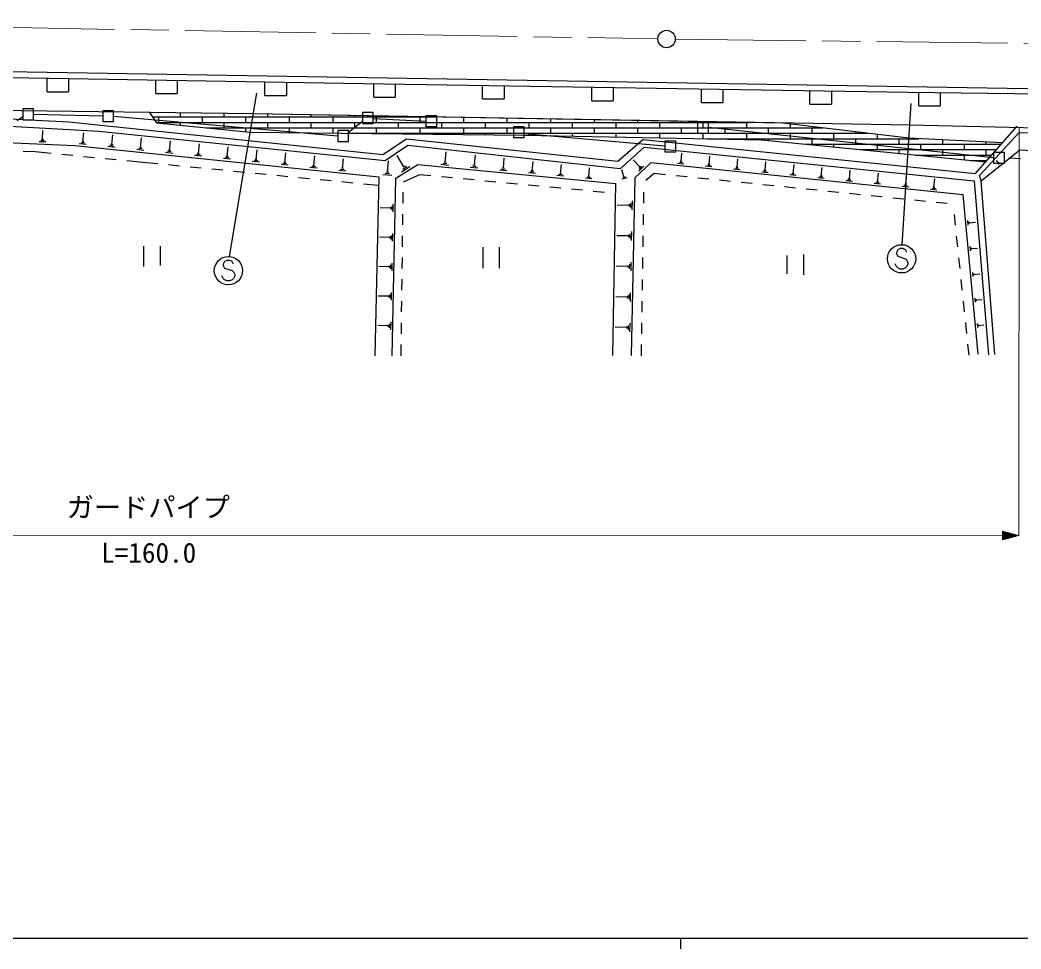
# Model space of a CAD drawing. Units: millimetres, scale not verified. Extents: x 40000 to 680000, y 20000 to 380000.
# Drawn here: x 207339 to 299274, y 204000 to 289354 of the extents above; entities that cross this region are included whole.
import ezdxf
from ezdxf.enums import TextEntityAlignment as Align

# ---------------------------------------------------------------- set-up
doc = ezdxf.new("R2010")
doc.units = ezdxf.units.MM
doc.header["$LTSCALE"] = 1000
doc.linetypes.add('CHAIN', pattern=[18.5, 12, -1.5, 3.5, -1.5])
for name, color, linetype, lineweight in [('M-BGD', 7, 'Continuous', 25), ('M-BMK', 2, 'CHAIN', 13), ('M-BMK-ROW', 30, 'Continuous', 25), ('M-BMK-SRVR', 3, 'Continuous', 25), ('M-STR-HTXT', 7, 'Continuous', 13), ('M-STR-STRC', 7, 'Continuous', 25), ('M-STR-STRD', 7, 'Continuous', 25), ('M-TTL-BAND', 7, 'Continuous', 25)]:
    doc.layers.add(name, color=color, linetype=linetype, lineweight=lineweight)
doc.styles.add('ＭＳ ゴシック', font='')
doc.styles.get('ＭＳ ゴシック').set_extended_font_data('MS Gothic')

msp = doc.modelspace()

# ---------------------------------------------------------------- linework, layer by layer
at = {"layer": 'M-BGD'}
for p, q in [((209818, 282769), (209818, 283987)), ((211794, 283954), (211794, 282769)), ((219806, 282591), (219806, 283818)), ((221783, 283784), (221783, 282591)), ((229829, 282417), (229829, 283647)), ((231806, 283614), (231806, 282417)), ((239830, 282273), (239830, 283478)), ((241807, 283446), (241807, 282273)), ((249827, 282102), (249827, 283316)), ((251803, 283284), (251803, 282102)), ((209818, 282769), (211794, 282769)), ((219806, 282591), (221783, 282591)), ((229829, 282417), (231806, 282417)), ((239830, 282273), (241807, 282273)), ((259857, 281926), (259857, 283154)), ((261833, 283122), (261833, 281926)), ((269929, 281779), (269929, 282991)), ((271905, 282959), (271905, 281779)), ((279889, 281620), (279889, 282829)), ((281866, 282797), (281866, 281620)), ((289883, 281460), (289883, 282671)), ((291860, 282646), (291860, 281460)), ((249827, 282102), (251803, 282102)), ((259857, 281926), (261833, 281926)), ((269929, 281779), (271905, 281779)), ((279889, 281620), (281866, 281620)), ((289883, 281460), (291860, 281460)), ((219516, 280446), (222091, 280446)), ((220091, 279946), (220091, 280446)), ((222091, 280446), (222091, 280827)), ((222091, 280446), (226091, 280446)), ((224091, 279946), (224091, 280446)), ((226091, 280446), (226091, 280776)), ((226091, 280446), (230091, 280446)), ((228091, 279946), (228091, 280446)), ((230091, 280446), (230091, 280718)), ((230091, 280446), (234091, 280446)), ((232091, 279946), (232091, 280446)), ((234091, 280446), (234091, 280648)), ((234091, 280446), (238091, 280446)), ((236091, 279946), (236091, 280446)), ((238091, 280446), (238091, 280578)), ((238091, 280446), (242091, 280446)), ((240091, 279946), (240091, 280446)), ((242091, 280446), (242091, 280509)), ((242091, 280446), (245666, 280446)), ((244091, 279946), (244091, 280446)), ((248091, 279946), (248091, 280404)), ((219853, 279946), (222091, 279946)), ((222091, 279946), (226091, 279946)), ((222091, 279688), (222091, 279946)), ((226091, 279946), (230091, 279946)), ((226091, 279446), (226091, 279946)), ((230091, 279946), (234091, 279946)), ((230091, 279446), (230091, 279946)), ((234091, 279946), (238091, 279946)), ((234091, 279446), (234091, 279946)), ((238091, 279946), (242091, 279946)), ((238091, 279446), (238091, 279946)), ((242091, 279946), (246091, 279946)), ((242091, 279446), (242091, 279946)), ((246091, 279946), (250091, 279946)), ((246091, 279446), (246091, 279946)), ((250091, 279946), (254091, 279946)), ((250091, 279446), (250091, 279946)), ((252091, 279946), (252091, 280334)), ((254091, 279946), (258091, 279946)), ((254091, 279446), (254091, 279946)), ((256091, 279946), (256091, 280264)), ((258091, 279946), (262091, 279946)), ((258091, 279446), (258091, 279946)), ((260091, 279946), (260091, 280194)), ((262091, 279946), (266091, 279946)), ((262091, 279446), (262091, 279946)), ((264091, 279946), (264091, 280124)), ((266091, 279946), (270091, 279946)), ((266091, 279446), (266091, 279946)), ((268091, 279946), (268091, 280054)), ((270091, 279946), (274091, 279946)), ((270091, 279446), (270091, 279946)), ((272091, 279946), (272091, 279984)), ((274091, 279946), (274254, 279946)), ((274091, 279446), (274091, 279946)), ((278091, 279446), (278091, 279807)), ((295053, 275212), (298923, 279607)), ((209405, 278368), (209441, 279201)), ((213114, 278166), (213200, 278997)), ((215767, 277906), (215858, 278789)), ((224471, 279446), (226091, 279446)), ((226091, 279446), (230091, 279446)), ((228091, 279078), (228091, 279446)), ((230091, 279446), (234091, 279446)), ((232091, 279001), (232091, 279446)), ((234091, 279446), (238091, 279446)), ((236091, 278961), (236091, 279446)), ((237535, 278946), (238091, 278946)), ((238091, 279446), (242091, 279446)), ((238091, 278946), (242091, 278946)), ((238091, 278940), (238091, 278946)), ((240091, 278946), (240091, 279446)), ((242091, 279446), (246091, 279446)), ((242091, 278946), (246091, 278946)), ((242091, 278900), (242091, 278946)), ((244091, 278946), (244091, 279446)), ((246091, 279446), (250091, 279446)), ((246091, 278946), (250091, 278946)), ((246091, 278859), (246091, 278946)), ((248091, 278946), (248091, 279446)), ((250091, 279446), (254091, 279446)), ((250091, 278946), (254091, 278946)), ((250091, 278819), (250091, 278946)), ((252091, 278946), (252091, 279446)), ((254091, 279446), (258091, 279446)), ((254091, 278946), (258091, 278946)), ((254091, 278774), (254091, 278946)), ((256091, 278946), (256091, 279446)), ((258091, 279446), (262091, 279446)), ((258091, 278946), (262091, 278946)), ((258091, 278694), (258091, 278946)), ((260091, 278946), (260091, 279446)), ((262091, 279446), (266091, 279446)), ((262091, 278946), (266091, 278946)), ((262091, 278613), (262091, 278946)), ((264091, 278946), (264091, 279446)), ((266091, 279446), (270091, 279446)), ((266091, 278946), (270091, 278946)), ((266091, 278533), (266091, 278946)), ((268091, 278946), (268091, 279446)), ((270091, 279446), (274091, 279446)), ((270091, 278946), (274091, 278946)), ((270091, 278453), (270091, 278946)), ((272091, 278946), (272091, 279446)), ((274091, 279446), (278091, 279446)), ((274091, 278946), (278091, 278946)), ((274091, 278446), (274091, 278946)), ((276091, 278946), (276091, 279446)), ((278091, 279446), (281083, 279446)), ((278091, 278946), (282091, 278946)), ((278091, 278446), (278091, 278946)), ((280091, 278946), (280091, 279446)), ((282091, 278946), (285221, 278946)), ((282091, 278446), (282091, 278946)), ((284091, 278946), (284091, 279082)), ((286091, 278446), (286091, 278841)), ((209709, 278146), (209084, 278173)), ((209557, 278257), (209245, 278271)), ((209483, 278365), (209327, 278371)), ((213405, 277926), (212781, 277991)), ((213259, 278046), (212948, 278078)), ((213192, 278158), (213036, 278174)), ((216076, 277651), (215413, 277719)), ((215921, 277778), (215590, 277812)), ((215850, 277897), (215685, 277914)), ((218418, 277632), (218509, 278514)), ((221069, 277359), (221160, 278240)), ((223718, 277085), (223809, 277966)), ((226368, 276812), (226458, 277692)), ((270424, 278446), (274091, 278446)), ((272091, 278413), (272091, 278446)), ((274091, 278446), (278091, 278446)), ((276091, 278280), (276091, 278446)), ((278091, 278446), (282091, 278446)), ((279473, 277946), (282091, 277946)), ((280091, 277946), (280091, 278446)), ((282091, 278446), (286091, 278446)), ((282091, 277946), (286091, 277946)), ((282091, 277687), (282091, 277946)), ((284091, 277946), (284091, 278446)), ((286091, 278446), (289905, 278446)), ((286091, 277946), (290091, 277946)), ((286091, 277446), (286091, 277946)), ((288091, 277946), (288091, 278446)), ((290091, 277946), (294091, 277946)), ((290091, 277446), (290091, 277946)), ((292091, 277946), (292091, 278337)), ((294091, 277946), (297460, 277946)), ((294091, 277446), (294091, 277946)), ((296091, 277946), (296091, 278139)), ((208740, 277228), (207640, 277281)), ((210193, 277087), (208740, 277228)), ((212183, 276893), (211188, 276990)), ((214174, 276700), (213178, 276797)), ((218726, 277378), (218065, 277446)), ((218572, 277505), (218242, 277539)), ((218501, 277624), (218336, 277641)), ((221376, 277104), (220715, 277173)), ((221223, 277232), (220892, 277266)), ((221151, 277350), (220986, 277367)), ((224026, 276831), (223366, 276899)), ((223872, 276958), (223542, 276992)), ((223801, 277077), (223636, 277094)), ((226450, 276804), (226285, 276821)), ((229016, 276539), (229107, 277418)), ((231664, 276266), (231755, 277144)), ((234312, 275992), (234402, 276870)), ((242603, 275878), (241973, 276915)), ((246382, 276276), (246474, 277240)), ((249071, 276012), (249159, 276943)), ((268052, 276342), (268131, 277114)), ((270623, 276078), (270703, 276853)), ((284527, 277446), (286091, 277446)), ((286091, 277446), (290091, 277446)), ((288091, 277093), (288091, 277446)), ((289581, 276946), (290091, 276946)), ((290091, 277446), (294091, 277446)), ((290091, 276946), (294091, 276946)), ((290091, 276896), (290091, 276946)), ((292091, 276946), (292091, 277446)), ((294091, 277446), (297020, 277446)), ((294091, 276946), (296580, 276946)), ((294091, 276500), (294091, 276946)), ((296091, 276946), (296091, 277446)), ((216164, 276506), (215169, 276603)), ((218612, 276268), (217160, 276409)), ((219984, 276133), (218612, 276268)), ((221975, 275938), (220979, 276035)), ((223965, 275742), (222970, 275840)), ((226675, 276558), (226015, 276626)), ((226521, 276685), (226191, 276719)), ((229323, 276285), (228664, 276353)), ((229170, 276412), (228840, 276446)), ((229099, 276530), (228934, 276547)), ((231971, 276012), (231312, 276080)), ((231818, 276139), (231488, 276173)), ((231747, 276257), (231582, 276274)), ((234618, 275739), (233960, 275807)), ((234465, 275866), (234136, 275900)), ((234394, 275984), (234229, 276001)), ((236958, 275719), (237049, 276596)), ((241099, 275358), (241187, 276430)), ((243149, 275855), (242372, 275382)), ((242876, 275866), (242487, 275630)), ((242700, 275937), (242506, 275819)), ((246721, 276000), (245997, 276069)), ((246551, 276138), (246190, 276173)), ((246473, 276267), (246292, 276285)), ((249398, 275746), (248699, 275812)), ((249234, 275879), (248885, 275912)), ((249158, 276004), (248983, 276020)), ((251735, 275751), (251820, 276649)), ((254374, 275492), (254457, 276357)), ((256990, 275235), (257069, 276068)), ((264256, 275853), (263666, 276495)), ((264644, 275914), (264163, 275471)), ((264316, 275909), (264196, 275798)), ((264450, 275884), (264210, 275662)), ((268321, 276119), (267742, 276179)), ((268186, 276230), (267897, 276260)), ((268124, 276334), (267979, 276349)), ((270893, 275854), (270312, 275914)), ((270758, 275966), (270467, 275996)), ((270695, 276070), (270550, 276085)), ((273269, 275806), (273123, 275821)), ((273196, 275814), (273276, 276592)), ((275772, 275549), (275852, 276331)), ((278350, 275285), (278431, 276069)), ((280930, 275020), (281012, 275807)), ((294635, 276446), (296140, 276446)), ((296091, 276391), (296091, 276446)), ((297267, 276149), (297020, 276456)), ((297359, 276223), (297175, 276075)), ((299242, 276606), (298173, 276651)), ((225955, 275546), (224960, 275644)), ((227946, 275351), (226951, 275449)), ((229936, 275155), (228941, 275253)), ((231927, 274960), (230931, 275057)), ((237265, 275466), (236607, 275534)), ((237112, 275593), (236783, 275627)), ((237041, 275711), (236876, 275728)), ((241479, 275057), (240676, 275123)), ((241289, 275207), (240888, 275240)), ((241200, 275350), (240999, 275366)), ((244029, 275137), (242539, 274452)), ((245056, 275039), (244029, 275137)), ((247047, 274848), (246052, 274943)), ((252050, 275494), (251377, 275558)), ((251893, 275622), (251556, 275654)), ((251819, 275743), (251651, 275759)), ((254679, 275244), (254029, 275306)), ((254527, 275368), (254202, 275399)), ((254456, 275484), (254293, 275499)), ((257283, 274997), (256657, 275056)), ((257136, 275116), (256824, 275146)), ((257068, 275227), (256912, 275242)), ((259722, 274866), (259421, 274895)), ((259656, 274973), (259506, 274988)), ((259581, 274981), (259657, 275782)), ((262810, 274951), (262627, 275575)), ((262950, 274907), (262715, 274838)), ((262868, 274968), (262751, 274934)), ((265594, 275245), (264813, 274608)), ((266615, 275140), (265594, 275245)), ((268605, 274936), (267610, 275038)), ((273468, 275589), (272884, 275649)), ((273332, 275701), (273040, 275731)), ((276045, 275324), (275459, 275384)), ((275908, 275436), (275615, 275467)), ((275845, 275542), (275699, 275557)), ((278624, 275058), (278036, 275119)), ((278487, 275171), (278193, 275202)), ((278424, 275277), (278276, 275292)), ((281068, 274906), (280773, 274936)), ((281004, 275012), (280857, 275027)), ((283513, 274754), (283595, 275545)), ((286098, 274489), (286180, 275283)), ((288686, 274223), (288768, 275021)), ((233917, 274764), (232922, 274862)), ((235907, 274568), (234912, 274666)), ((237898, 274373), (236903, 274471)), ((240265, 274140), (238893, 274275)), ((249038, 274658), (248043, 274753)), ((251029, 274467), (250034, 274562)), ((253020, 274277), (252025, 274372)), ((255011, 274086), (254015, 274182)), ((257002, 273896), (256006, 273991)), ((259863, 274752), (259262, 274809)), ((263089, 274863), (262621, 274726)), ((270594, 274732), (269599, 274834)), ((272584, 274527), (271589, 274630)), ((274573, 274323), (273579, 274425)), ((276563, 274119), (275568, 274221)), ((278552, 273915), (277558, 274017)), ((281206, 274792), (280615, 274853)), ((283789, 274526), (283196, 274587)), ((283651, 274640), (283355, 274671)), ((283587, 274747), (283439, 274762)), ((286376, 274260), (285780, 274321)), ((286237, 274374), (285939, 274405)), ((286173, 274481), (286024, 274497)), ((288964, 273993), (288366, 274055)), ((288825, 274108), (288526, 274139)), ((288761, 274216), (288611, 274231)), ((291276, 273957), (291358, 274758)), ((242506, 273545), (242493, 272529)), ((258993, 273705), (257997, 273801)), ((261015, 273512), (259988, 273610)), ((264608, 273538), (264593, 272523)), ((280542, 273710), (279547, 273812)), ((282531, 273506), (281537, 273608)), ((284521, 273302), (283526, 273404)), ((286511, 273097), (285516, 273200)), ((291555, 273726), (290955, 273788)), ((291415, 273842), (291115, 273873)), ((291351, 273950), (291201, 273965)), ((241356, 272166), (241353, 271990)), ((241475, 272251), (241468, 271900)), ((241595, 272424), (241581, 271723)), ((263275, 272326), (262194, 272346)), ((263277, 272427), (263273, 272225)), ((263414, 272526), (263407, 272121)), ((263553, 272726), (263538, 271915)), ((288500, 272893), (287505, 272995)), ((290490, 272689), (289495, 272791)), ((292506, 272482), (291484, 272587)), ((241354, 272078), (240419, 272097)), ((242480, 271529), (242466, 270529)), ((264577, 271523), (264562, 270524)), ((293263, 270498), (293159, 271490)), ((294425, 270514), (294386, 270926)), ((294484, 270623), (294464, 270829)), ((294548, 270681), (294538, 270784)), ((294543, 270733), (295092, 270785)), ((241300, 269377), (240361, 269395)), ((241302, 269465), (241299, 269289)), ((241421, 269551), (241414, 269198)), ((241542, 269724), (241528, 269020)), ((242453, 269529), (242440, 268529)), ((263223, 269515), (262145, 269536)), ((263225, 269616), (263221, 269414)), ((263362, 269715), (263354, 269311)), ((263500, 269914), (263485, 269106)), ((264546, 269524), (264531, 268524)), ((293470, 268509), (293366, 269504)), ((218678, 268577), (218678, 266714)), ((220202, 268577), (220202, 266799)), ((249835, 268492), (249835, 266545)), ((251359, 268492), (251359, 266545)), ((294650, 268138), (294613, 268532)), ((277775, 267730), (277775, 266037)), ((279299, 267815), (279299, 265952)), ((294706, 268242), (294688, 268439)), ((294767, 268298), (294758, 268396)), ((294763, 268347), (295288, 268397)), ((241246, 266673), (240304, 266692)), ((241248, 266761), (241244, 266585)), ((241367, 266847), (241360, 266494)), ((241489, 267022), (241475, 266315)), ((242426, 267529), (242413, 266529)), ((263171, 266708), (262097, 266728)), ((263173, 266808), (263169, 266607)), ((263309, 266906), (263301, 266504)), ((263447, 267105), (263432, 266300)), ((264516, 267524), (264500, 266524)), ((293677, 266520), (293573, 267514)), ((294873, 265780), (294838, 266156)), ((294927, 265880), (294909, 266068)), ((294985, 265933), (294976, 266027)), ((294981, 265980), (295482, 266027)), ((242400, 265529), (242386, 264529)), ((264485, 265524), (264469, 264524)), ((293884, 264530), (293780, 265525)), ((241192, 263966), (240246, 263985)), ((241194, 264055), (241190, 263878)), ((241314, 264142), (241307, 263787)), ((241435, 264317), (241421, 263607)), ((263119, 263902), (262048, 263923)), ((263120, 264003), (263117, 263802)), ((263256, 264101), (263249, 263699)), ((263394, 264299), (263379, 263496)), ((242373, 263529), (242359, 262529)), ((264454, 263524), (264439, 262525)), ((294091, 262541), (293987, 263536)), ((295095, 263439), (295061, 263798)), ((295146, 263535), (295129, 263714)), ((295201, 263585), (295193, 263675)), ((295197, 263630), (295675, 263675)), ((241137, 261257), (240188, 261276)), ((241139, 261346), (241136, 261168)), ((241260, 261433), (241253, 261077)), ((241382, 261609), (241368, 260897)), ((242346, 261530), (242333, 260530)), ((263066, 261100), (262000, 261120)), ((263068, 261200), (263065, 261000)), ((263204, 261297), (263196, 260897)), ((263341, 261495), (263326, 260695)), ((264423, 261525), (264408, 260525)), ((294298, 260552), (294195, 261547)), ((295314, 261117), (295282, 261457)), ((295363, 261207), (295347, 261377)), ((295416, 261255), (295408, 261340)), ((295412, 261298), (295866, 261341)), ((242319, 259530), (242306, 258513)), ((264392, 259525), (264377, 258510)), ((294505, 258565), (294402, 259557))]:
    msp.add_line(p, q, dxfattribs=at)
for points in [[(295053, 275212), (264534, 278360), (262252, 276342), (242847, 278408), (240662, 276966), (211820, 279973), (200296, 280538), (197206, 278908), (190754, 279551)], [(295618, 274566), (295458, 275054), (299107, 279009), (337404, 278018), (338678, 279111), (412352, 278331), (415772, 276095), (417481, 262894), (418132, 262785), (416164, 276358), (412570, 278726), (338352, 279608), (337324, 278562), (289057, 279687), (228767, 280742), (200307, 281105)], [(262467, 275672), (242955, 277831), (240872, 276401), (214570, 279123), (200381, 279894), (197603, 278340), (191169, 278925), (161976, 279630), (138177, 280121), (138006, 272399), (136956, 266763)], [(197972, 276493), (201177, 278311), (212361, 277833), (240280, 274954), (239929, 258505)], [(262467, 275672), (264655, 277668), (294981, 274591), (296290, 258606)], [(299167, 277421), (316482, 276552), (340080, 276738), (382931, 277213), (384869, 278004), (388098, 276352), (399825, 276351), (401035, 277249), (411706, 277286), (414597, 275405)], [(296887, 258629), (295618, 274566), (299167, 277421)], [(241521, 258496), (241843, 274827), (243886, 276069), (262029, 274345), (261754, 258516)], [(295346, 258656), (293962, 273277), (265284, 276231), (263794, 274860), (263485, 258544)]]:
    msp.add_lwpolyline(points, dxfattribs=at)
msp.add_lwpolyline([(297566, 278066), (288980, 278492), (277400, 279891), (228767, 280742), (219234, 280863), (219875, 279914), (228484, 279038), (253657, 278783), (275436, 278345), (296019, 276309)], close=True, dxfattribs=at)
at = {"layer": 'M-BMK'}
for p, q in [((167020, 289354), (265925, 287620)), ((267525, 287596), (367681, 286407))]:
    msp.add_line(p, q, dxfattribs=at)
at = {"layer": 'M-BMK-ROW'}
for p, q in [((207068, 280125), (207583, 280494)), ((208583, 281179), (207583, 281179)), ((207583, 281179), (207583, 280179)), ((208583, 280179), (208583, 281179)), ((208583, 280691), (214936, 280547)), ((215936, 281015), (214936, 281015)), ((214936, 281015), (214936, 280015)), ((215936, 280015), (215936, 281015)), ((215936, 280523), (236523, 278726)), ((239783, 280860), (238783, 280860)), ((238783, 280860), (238783, 279860)), ((239783, 279860), (239783, 280860)), ((245620, 280556), (244620, 280556)), ((244620, 280556), (244620, 279556)), ((245620, 279556), (245620, 280556)), ((207583, 280179), (208583, 280179)), ((214936, 280015), (215936, 280015)), ((237523, 279055), (238783, 280048)), ((238783, 279860), (239783, 279860)), ((239783, 280302), (244620, 280070)), ((244620, 279556), (245620, 279556)), ((253657, 279547), (252657, 279547)), ((252657, 279547), (252657, 278547)), ((253657, 278547), (253657, 279547)), ((270570, 279957), (269570, 279957)), ((269570, 279957), (269570, 278957)), ((270570, 278957), (270570, 279957)), ((270570, 279516), (296747, 276728)), ((237523, 279200), (236523, 279200)), ((236523, 279200), (236523, 278200)), ((237523, 278200), (237523, 279200)), ((253657, 278932), (266561, 277808)), ((269570, 278957), (270570, 278957)), ((236523, 278200), (237523, 278200)), ((252657, 278547), (253657, 278547)), ((267561, 278235), (266561, 278235)), ((266561, 278235), (266561, 277235)), ((267561, 277235), (267561, 278235)), ((266561, 277235), (267561, 277235)), ((297747, 277188), (296747, 277188)), ((296747, 277188), (296747, 276188)), ((297747, 276188), (297747, 277188)), ((296747, 276188), (297747, 276188))]:
    msp.add_line(p, q, dxfattribs=at)
at = {"layer": 'M-BMK-SRVR'}
msp.add_circle((266725, 287606), 800, dxfattribs=at)
at = {"layer": 'M-STR-HTXT'}
for p, q in [((299107, 279478), (299091, 241979)), ((141595, 242050), (297591, 241980)), ((297591, 242382), (297590, 241578)), ((299091, 241979), (297590, 241578)), ((299091, 241979), (297591, 242382)), ((297891, 242301), (297591, 242302)), ((297591, 242221), (298191, 242221)), ((298491, 242140), (297591, 242141)), ((297591, 242060), (298791, 242060)), ((299091, 241979), (297591, 241980)), ((297591, 241900), (298791, 241899)), ((298491, 241819), (297591, 241819)), ((297590, 241739), (298190, 241739)), ((297890, 241658), (297590, 241658))]:
    msp.add_line(p, q, dxfattribs=at)
at = {"layer": 'M-STR-STRC'}
for p, q in [((226585, 267619), (229081, 282628)), ((288347, 268711), (289185, 281674)), ((287951, 268239), (287833, 268003)), ((287833, 268003), (287833, 267884)), ((287833, 267884), (287951, 267648)), ((288187, 268357), (287951, 268239)), ((287951, 267648), (288660, 267412)), ((288424, 268357), (288187, 268357)), ((288660, 268239), (288424, 268357)), ((288778, 268003), (288660, 268239)), ((226124, 267151), (226006, 266915)), ((226006, 266915), (226006, 266796)), ((226006, 266796), (226124, 266560)), ((226361, 267269), (226124, 267151)), ((226597, 267269), (226361, 267269)), ((226833, 267151), (226597, 267269)), ((226951, 266915), (226833, 267151)), ((287833, 266703), (287715, 266939)), ((287951, 266584), (287833, 266703)), ((288660, 267412), (288778, 267294)), ((288778, 266703), (288660, 266584)), ((288778, 267294), (288896, 267057)), ((288896, 266939), (288778, 266703)), ((288896, 267057), (288896, 266939)), ((226006, 265615), (225888, 265851)), ((226124, 266560), (226833, 266324)), ((226833, 266324), (226951, 266206)), ((226951, 266206), (227070, 265969)), ((227070, 265851), (226951, 265615)), ((227070, 265969), (227070, 265851)), ((288187, 266466), (287951, 266584)), ((288424, 266466), (288187, 266466)), ((288660, 266584), (288424, 266466)), ((226124, 265496), (226006, 265615)), ((226361, 265378), (226124, 265496)), ((226597, 265378), (226361, 265378)), ((226833, 265496), (226597, 265378)), ((226951, 265615), (226833, 265496))]:
    msp.add_line(p, q, dxfattribs=at)
for centre in [(288305, 267412), (226479, 266324)]:
    msp.add_circle(centre, 1300, dxfattribs=at)
at = {"layer": 'M-STR-STRD'}
msp.add_lwpolyline([(71566, 286848), (211661, 284523), (312703, 282836), (410261, 281724), (410263, 281198), (369473, 281680), (288916, 282683), (238851, 283494), (105348, 285761), (71554, 286324)], close=True, dxfattribs=at)
at = {"layer": 'M-TTL-BAND'}
for p, q in [((40000, 205000), (579000, 205000)), ((268000, 205000), (268000, 204000))]:
    msp.add_line(p, q, dxfattribs=at)

# ---------------------------------------------------------------- texts
at = {"layer": 'M-STR-HTXT', "style": 'ＭＳ ゴシック'}
for s, p in [('ガードパイプ', (219119, 243121)), ('L=160.0', (219160, 238942))]:
    msp.add_text(s, height=1833, dxfattribs=at).set_placement(p, align=Align.BOTTOM_CENTER)

doc.saveas('drawing.dxf')
